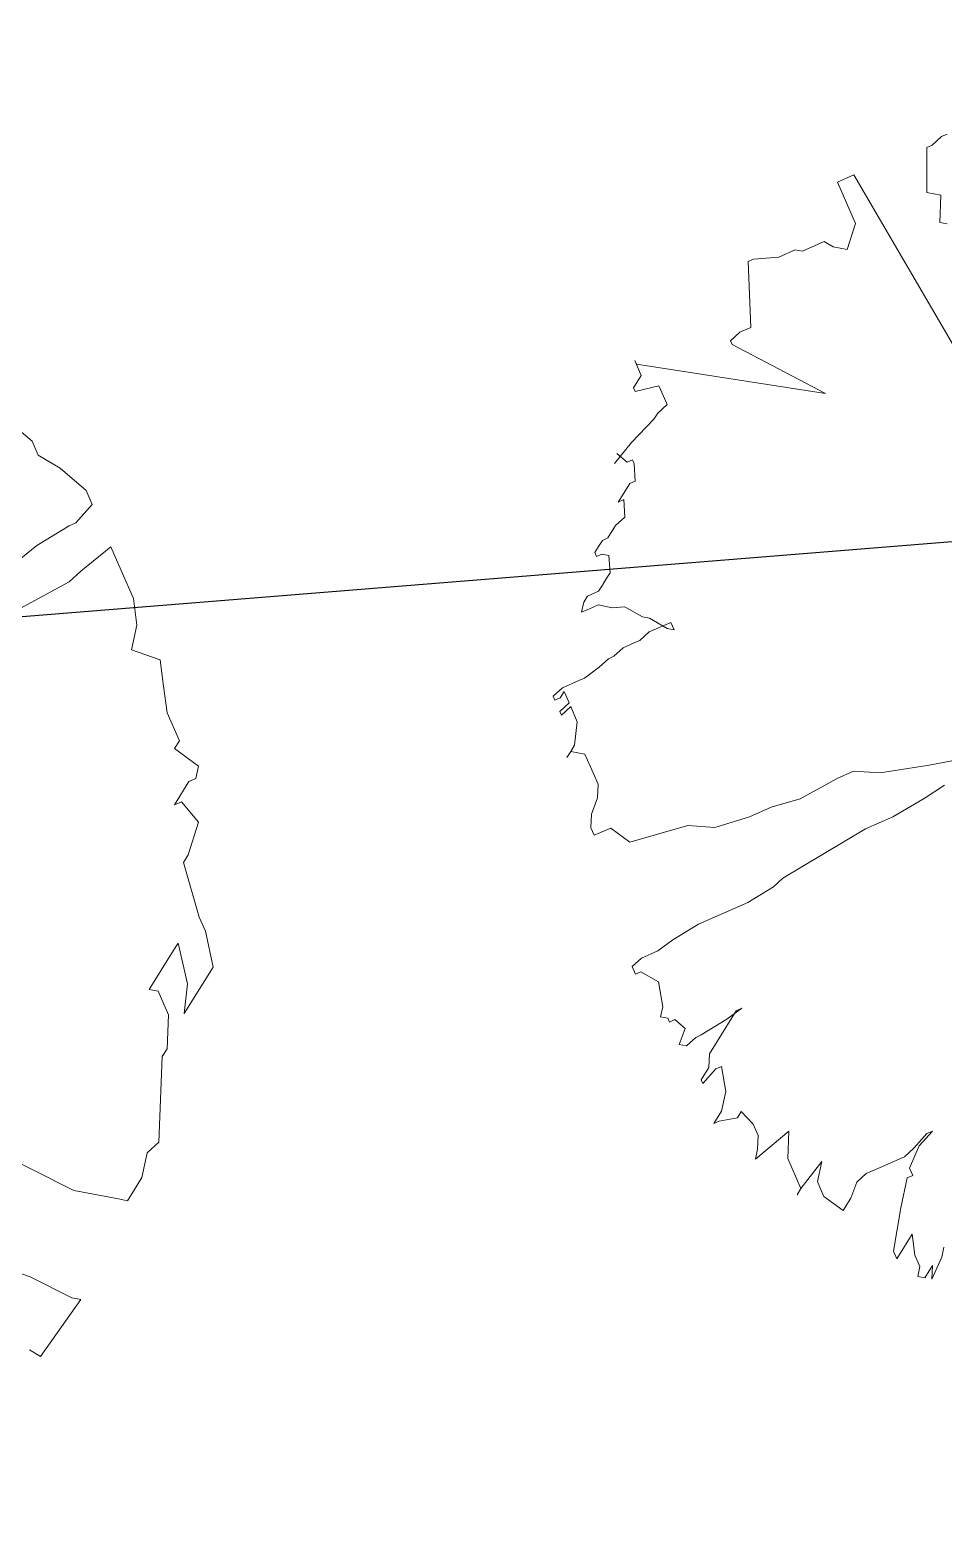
# Model space of a CAD drawing. Header units: millimetres. Extents: x 2342254 to 2635493, y 3886634 to 4043501.
# Drawn here: x 2415974 to 2417355, y 3937644 to 3939923 of the extents above; entities that cross this region are included whole.
import ezdxf

# ---------------------------------------------------------------- set-up
doc = ezdxf.new("R2010")
doc.units = ezdxf.units.MM
doc.header["$MEASUREMENT"] = 0
doc.layers.add('FANCE', color=25, linetype='Continuous')
doc.layers.add('greenery', color=82, linetype='Continuous', lineweight=5)

# ---------------------------------------------------------------- blocks, each defined once
blk = doc.blocks.new('tr-flat-8-flat-1-flat-1-flat-1')
at = {"layer": 'greenery', "color": 3, "ltscale": 5}
for p, q in [((473508, -1753102.1), (473490.4, -1753118.3)), ((473508, -1753102.1), (473490.4, -1753118.3)), ((473518.4, -1753097.6), (473508, -1753102.1)), ((473518.4, -1753097.6), (473508, -1753102.1)), ((473490.4, -1753118.3), (473480.1, -1753122.8)), ((473490.4, -1753118.3), (473480.1, -1753122.8)), ((473480.1, -1753122.8), (473480.1, -1753207.4)), ((473480.1, -1753122.8), (473480.1, -1753207.4)), ((473480.1, -1753122.8), (473480.1, -1753122.8)), ((473480.1, -1753122.8), (473480.1, -1753122.8)), ((473342.4, -1753174.5), (473311.4, -1753188.1)), ((473342.4, -1753174.5), (473311.4, -1753188.1)), ((473311.4, -1753188.1), (473345.6, -1753266.3)), ((473311.4, -1753188.1), (473345.6, -1753266.3)), ((473311.4, -1753188.1), (473311.4, -1753188.1)), ((473311.4, -1753188.1), (473311.4, -1753188.1)), ((473539.2, -1753511.8), (473342.4, -1753174.5)), ((473539.2, -1753511.8), (473342.4, -1753174.5)), ((473342.4, -1753174.5), (473342.4, -1753174.5)), ((473342.4, -1753174.5), (473342.4, -1753174.5)), ((473480.1, -1753207.4), (473507, -1753212.6)), ((473480.1, -1753207.4), (473507, -1753212.6)), ((473507, -1753212.6), (473505, -1753264.3)), ((473507, -1753212.6), (473505, -1753264.3)), ((473345.6, -1753266.3), (473330, -1753315.4)), ((473345.6, -1753266.3), (473330, -1753315.4)), ((473505, -1753264.3), (473518.4, -1753266.9)), ((473505, -1753264.3), (473518.4, -1753266.9)), ((473286.6, -1753300.5), (473245.2, -1753318.6)), ((473286.6, -1753300.5), (473245.2, -1753318.6)), ((473303.1, -1753310.2), (473286.6, -1753300.5)), ((473303.1, -1753310.2), (473286.6, -1753300.5)), ((473330, -1753315.4), (473303.1, -1753310.2)), ((473330, -1753315.4), (473303.1, -1753310.2)), ((473153.1, -1753333.5), (473142.7, -1753338)), ((473153.1, -1753333.5), (473142.7, -1753338)), ((473142.7, -1753338), (473147.9, -1753462.7)), ((473142.7, -1753338), (473147.9, -1753462.7)), ((473200.7, -1753329.6), (473153.1, -1753333.5)), ((473200.7, -1753329.6), (473153.1, -1753333.5)), ((473231.7, -1753316), (473200.7, -1753329.6)), ((473231.7, -1753316), (473200.7, -1753329.6)), ((473245.2, -1753318.6), (473231.7, -1753316)), ((473245.2, -1753318.6), (473231.7, -1753316)), ((473127.2, -1753471.8), (473109.6, -1753487.9)), ((473127.2, -1753471.8), (473109.6, -1753487.9)), ((473147.9, -1753462.7), (473127.2, -1753471.8)), ((473147.9, -1753462.7), (473127.2, -1753471.8)), ((473109.6, -1753487.9), (473112.7, -1753495)), ((473109.6, -1753487.9), (473112.7, -1753495)), ((473112.7, -1753495), (473288.7, -1753587.4)), ((473112.7, -1753495), (473288.7, -1753587.4)), ((472928.5, -1753524.8), (472940.9, -1753553.2)), ((472931.6, -1753531.9), (472928.5, -1753524.8)), ((472928.5, -1753524.8), (472940.9, -1753553.2)), ((472931.6, -1753531.9), (472928.5, -1753524.8)), ((473288.7, -1753587.4), (472931.6, -1753531.9)), ((473288.7, -1753587.4), (472931.6, -1753531.9)), ((472940.9, -1753553.2), (472926.4, -1753576.5)), ((472940.9, -1753553.2), (472926.4, -1753576.5)), ((472926.4, -1753576.5), (472929.5, -1753583.6)), ((472926.4, -1753576.5), (472929.5, -1753583.6)), ((472929.5, -1753583.6), (472974, -1753572.6)), ((472929.5, -1753583.6), (472974, -1753572.6)), ((472974, -1753572.6), (472977.1, -1753579.7)), ((472974, -1753572.6), (472977.1, -1753579.7)), ((472977.1, -1753579.7), (472989.6, -1753608.1)), ((472977.1, -1753579.7), (472989.6, -1753608.1)), ((472972, -1753624.3), (472964.7, -1753635.9)), ((472972, -1753624.3), (472964.7, -1753635.9)), ((472989.6, -1753608.1), (472972, -1753624.3)), ((472989.6, -1753608.1), (472972, -1753624.3)), ((472964.7, -1753635.9), (472922.3, -1753679.9)), ((472964.7, -1753635.9), (472922.3, -1753679.9)), ((472964.7, -1753635.9), (472964.7, -1753635.9)), ((472964.7, -1753635.9), (472964.7, -1753635.9)), ((472922.3, -1753679.9), (472890.2, -1753719.3)), ((472922.3, -1753679.9), (472890.2, -1753719.3)), ((472894.4, -1753700.5), (472914, -1753717.3)), ((472894.4, -1753700.5), (472914, -1753717.3)), ((472914, -1753717.3), (472924.4, -1753712.8)), ((472914, -1753717.3), (472924.4, -1753712.8)), ((472914, -1753717.3), (472914, -1753717.3)), ((472914, -1753717.3), (472914, -1753717.3)), ((472924.4, -1753712.8), (472927.5, -1753719.9)), ((472924.4, -1753712.8), (472924.4, -1753712.8)), ((472924.4, -1753712.8), (472927.5, -1753719.9)), ((472924.4, -1753712.8), (472924.4, -1753712.8)), ((472927.5, -1753719.9), (472929.6, -1753752.9)), ((472927.5, -1753719.9), (472929.6, -1753752.9)), ((472919.2, -1753757.4), (472904.7, -1753780.7)), ((472919.2, -1753757.4), (472904.7, -1753780.7)), ((472929.6, -1753752.9), (472919.2, -1753757.4)), ((472929.6, -1753752.9), (472919.2, -1753757.4)), ((472919.2, -1753757.4), (472919.2, -1753757.4)), ((472919.2, -1753757.4), (472919.2, -1753757.4)), ((472919.2, -1753757.4), (472919.2, -1753757.4)), ((472919.2, -1753757.4), (472919.2, -1753757.4)), ((472919.2, -1753757.4), (472919.2, -1753757.4)), ((472919.2, -1753757.4), (472919.2, -1753757.4)), ((472904.7, -1753780.7), (472897.5, -1753792.3)), ((472904.7, -1753780.7), (472897.5, -1753792.3)), ((472897.5, -1753792.3), (472907.8, -1753787.8)), ((472897.5, -1753792.3), (472907.8, -1753787.8)), ((472904.7, -1753780.7), (472904.7, -1753780.7)), ((472904.7, -1753780.7), (472904.7, -1753780.7)), ((472907.8, -1753787.8), (472909.9, -1753820.7)), ((472907.8, -1753787.8), (472909.9, -1753820.7)), ((472909.9, -1753820.7), (472892.3, -1753836.9)), ((472909.9, -1753820.7), (472892.3, -1753836.9)), ((472892.3, -1753836.9), (472877.8, -1753860.1)), ((472892.3, -1753836.9), (472877.8, -1753860.1)), ((472860.2, -1753876.3), (472853, -1753887.9)), ((472860.2, -1753876.3), (472853, -1753887.9)), ((472867.5, -1753864.7), (472860.2, -1753876.3)), ((472867.5, -1753864.7), (472860.2, -1753876.3)), ((472877.8, -1753860.1), (472867.5, -1753864.7)), ((472877.8, -1753860.1), (472867.5, -1753864.7)), ((472853, -1753887.9), (472856.1, -1753895)), ((472853, -1753887.9), (472856.1, -1753895)), ((472856.1, -1753895), (472866.5, -1753890.5)), ((472856.1, -1753895), (472866.5, -1753890.5)), ((472856.1, -1753895), (472856.1, -1753895)), ((472856.1, -1753895), (472856.1, -1753895)), ((472866.5, -1753890.5), (472879.9, -1753893.1)), ((472866.5, -1753890.5), (472866.5, -1753890.5)), ((472866.5, -1753890.5), (472879.9, -1753893.1)), ((472866.5, -1753890.5), (472866.5, -1753890.5)), ((472879.9, -1753893.1), (472882, -1753926.1)), ((472879.9, -1753893.1), (472882, -1753926.1)), ((472874.8, -1753937.7), (472867.5, -1753949.3)), ((472874.8, -1753937.7), (472867.5, -1753949.3)), ((472882, -1753926.1), (472874.8, -1753937.7)), ((472882, -1753926.1), (472874.8, -1753937.7)), ((472882, -1753926.1), (472882, -1753926.1)), ((472882, -1753926.1), (472882, -1753926.1)), ((472860.3, -1753961), (472839.6, -1753970)), ((472860.3, -1753961), (472839.6, -1753970)), ((472867.5, -1753949.3), (472860.3, -1753961)), ((472867.5, -1753949.3), (472860.3, -1753961)), ((472832.3, -1753981.6), (472828.2, -1754000.4)), ((472832.3, -1753981.6), (472828.2, -1754000.4)), ((472839.6, -1753970), (472832.3, -1753981.6)), ((472839.6, -1753970), (472832.3, -1753981.6)), ((472832.3, -1753981.6), (472832.3, -1753981.6)), ((472832.3, -1753981.6), (472832.3, -1753981.6)), ((472838.5, -1753995.9), (472848.9, -1753991.3)), ((472838.5, -1753995.9), (472848.9, -1753991.3)), ((472848.9, -1753991.3), (472859.2, -1753986.8)), ((472848.9, -1753991.3), (472859.2, -1753986.8)), ((472848.9, -1753991.3), (472848.9, -1753991.3)), ((472848.9, -1753991.3), (472848.9, -1753991.3)), ((472859.2, -1753986.8), (472886.2, -1753992)), ((472859.2, -1753986.8), (472886.2, -1753992)), ((472886.2, -1753992), (472910, -1753990)), ((472886.2, -1753992), (472910, -1753990)), ((472910, -1753990), (472926.5, -1753999.7)), ((472910, -1753990), (472926.5, -1753999.7)), ((472828.2, -1754000.4), (472838.5, -1753995.9)), ((472828.2, -1754000.4), (472838.5, -1753995.9)), ((472926.5, -1753999.7), (472943.1, -1754009.4)), ((472926.5, -1753999.7), (472943.1, -1754009.4)), ((472943.1, -1754009.4), (472956.5, -1754012)), ((472943.1, -1754009.4), (472956.5, -1754012)), ((472996.9, -1754019.7), (472955.5, -1754037.8)), ((472996.9, -1754019.7), (472955.5, -1754037.8)), ((472956.5, -1754012), (472989.7, -1754031.4)), ((472956.5, -1754012), (472989.7, -1754031.4)), ((472996.9, -1754019.7), (472996.9, -1754019.7)), ((473003.1, -1754034), (472996.9, -1754019.7)), ((472996.9, -1754019.7), (472996.9, -1754019.7)), ((473003.1, -1754034), (472996.9, -1754019.7)), ((472955.5, -1754037.8), (472937.9, -1754054)), ((472955.5, -1754037.8), (472937.9, -1754054)), ((472989.7, -1754031.4), (473003.1, -1754034)), ((472989.7, -1754031.4), (473003.1, -1754034)), ((472906.9, -1754067.6), (472889.3, -1754083.7)), ((472906.9, -1754067.6), (472889.3, -1754083.7)), ((472927.6, -1754058.5), (472906.9, -1754067.6)), ((472927.6, -1754058.5), (472906.9, -1754067.6)), ((472937.9, -1754054), (472927.6, -1754058.5)), ((472937.9, -1754054), (472927.6, -1754058.5)), ((472927.6, -1754058.5), (472927.6, -1754058.5)), ((472927.6, -1754058.5), (472927.6, -1754058.5)), ((472861.3, -1754104.4), (472833.4, -1754125.1)), ((472861.3, -1754104.4), (472833.4, -1754125.1)), ((472878.9, -1754088.3), (472861.3, -1754104.4)), ((472878.9, -1754088.3), (472861.3, -1754104.4)), ((472889.3, -1754083.7), (472878.9, -1754088.3)), ((472889.3, -1754083.7), (472878.9, -1754088.3)), ((472823, -1754129.6), (472792, -1754143.2)), ((472823, -1754129.6), (472792, -1754143.2)), ((472833.4, -1754125.1), (472823, -1754129.6)), ((472833.4, -1754125.1), (472823, -1754129.6)), ((472792, -1754143.2), (472774.4, -1754159.3)), ((472792, -1754143.2), (472774.4, -1754159.3)), ((472774.4, -1754159.3), (472777.5, -1754166.4)), ((472774.4, -1754159.3), (472777.5, -1754166.4)), ((472777.5, -1754166.4), (472787.9, -1754161.9)), ((472777.5, -1754166.4), (472787.9, -1754161.9)), ((472787.9, -1754161.9), (472795.1, -1754150.3)), ((472787.9, -1754161.9), (472795.1, -1754150.3)), ((472795.1, -1754150.3), (472798.2, -1754157.4)), ((472795.1, -1754150.3), (472798.2, -1754157.4)), ((472798.2, -1754157.4), (472804.4, -1754171.6)), ((472798.2, -1754157.4), (472804.4, -1754171.6)), ((472804.4, -1754171.6), (472786.8, -1754187.8)), ((472804.4, -1754171.6), (472786.8, -1754187.8)), ((472786.8, -1754187.8), (472789.9, -1754194.9)), ((472786.8, -1754187.8), (472789.9, -1754194.9)), ((472789.9, -1754194.9), (472807.5, -1754178.7)), ((472789.9, -1754194.9), (472807.5, -1754178.7)), ((472807.5, -1754178.7), (472820, -1754207.2)), ((472807.5, -1754178.7), (472820, -1754207.2)), ((472820, -1754207.2), (472814.8, -1754251.7)), ((472820, -1754207.2), (472814.8, -1754251.7)), ((472814.8, -1754251.7), (472807.5, -1754263.4)), ((472814.8, -1754251.7), (472807.5, -1754263.4)), ((472800.3, -1754275), (472807.5, -1754263.4)), ((472807.5, -1754263.4), (472800.3, -1754275)), ((472800.3, -1754275), (472807.5, -1754263.4)), ((472807.5, -1754263.4), (472800.3, -1754275)), ((472807.5, -1754263.4), (472834.5, -1754268.5)), ((472807.5, -1754263.4), (472834.5, -1754268.5)), ((472834.5, -1754268.5), (472850, -1754304.1)), ((472834.5, -1754268.5), (472850, -1754304.1)), ((473484.5, -1754289.2), (473587, -1754269.8)), ((473484.5, -1754289.2), (473587, -1754269.8)), ((472850, -1754304.1), (472859.3, -1754325.4)), ((472850, -1754304.1), (472859.3, -1754325.4)), ((473310.6, -1754314.4), (473341.7, -1754300.8)), ((473310.6, -1754314.4), (473341.7, -1754300.8)), ((473341.7, -1754300.8), (473392.4, -1754304)), ((473341.7, -1754300.8), (473392.4, -1754304)), ((473392.4, -1754304), (473484.5, -1754289.2)), ((473392.4, -1754304), (473484.5, -1754289.2)), ((472859.3, -1754325.4), (472858.3, -1754351.2)), ((472859.3, -1754325.4), (472858.3, -1754351.2)), ((473241.3, -1754353.2), (473310.6, -1754314.4)), ((473241.3, -1754353.2), (473310.6, -1754314.4)), ((473513.5, -1754327.3), (473475.2, -1754352.5)), ((473513.5, -1754327.3), (473475.2, -1754352.5)), ((472858.3, -1754351.2), (472846.9, -1754381.6)), ((472858.3, -1754351.2), (472846.9, -1754381.6)), ((473186.4, -1754368.7), (473241.3, -1754353.2)), ((473186.4, -1754368.7), (473241.3, -1754353.2)), ((473475.2, -1754352.5), (473416.2, -1754386.7)), ((473475.2, -1754352.5), (473416.2, -1754386.7)), ((472846.9, -1754381.6), (472845.9, -1754407.5)), ((472846.9, -1754381.6), (472845.9, -1754407.5)), ((472846.9, -1754381.6), (472846.9, -1754381.6)), ((472846.9, -1754381.6), (472846.9, -1754381.6)), ((473079.8, -1754406.8), (473145, -1754386.8)), ((473079.8, -1754406.8), (473145, -1754386.8)), ((473145, -1754386.8), (473186.4, -1754368.7)), ((473145, -1754386.8), (473186.4, -1754368.7)), ((473416.2, -1754386.7), (473364.5, -1754409.4)), ((473416.2, -1754386.7), (473364.5, -1754409.4)), ((472845.9, -1754407.5), (472852.1, -1754421.7)), ((472845.9, -1754407.5), (472845.9, -1754407.5)), ((472845.9, -1754407.5), (472852.1, -1754421.7)), ((472845.9, -1754407.5), (472845.9, -1754407.5)), ((472852.1, -1754421.7), (472883.1, -1754408.1)), ((472852.1, -1754421.7), (472883.1, -1754408.1)), ((472852.1, -1754421.7), (472852.1, -1754421.7)), ((472852.1, -1754421.7), (472852.1, -1754421.7)), ((472883.1, -1754408.1), (472919.4, -1754434.6)), ((472883.1, -1754408.1), (472919.4, -1754434.6)), ((472919.4, -1754434.6), (472974.2, -1754419.1)), ((472919.4, -1754434.6), (472974.2, -1754419.1)), ((472974.2, -1754419.1), (473029.1, -1754403.6)), ((472974.2, -1754419.1), (473029.1, -1754403.6)), ((473029.1, -1754403.6), (473079.8, -1754406.8)), ((473029.1, -1754403.6), (473079.8, -1754406.8)), ((473364.5, -1754409.4), (473208.2, -1754503.1)), ((473364.5, -1754409.4), (473208.2, -1754503.1)), ((473208.2, -1754503.1), (473190.6, -1754519.2)), ((473208.2, -1754503.1), (473190.6, -1754519.2)), ((473190.6, -1754519.2), (473142, -1754549)), ((473190.6, -1754519.2), (473142, -1754549)), ((473142, -1754549), (473048.8, -1754589.7)), ((473142, -1754549), (473048.8, -1754589.7)), ((473048.8, -1754589.7), (473000.2, -1754619.4)), ((473048.8, -1754589.7), (473000.2, -1754619.4)), ((473000.2, -1754619.4), (472972.2, -1754640.1)), ((473000.2, -1754619.4), (472972.2, -1754640.1)), ((472972.2, -1754640.1), (472941.2, -1754653.7)), ((472972.2, -1754640.1), (472941.2, -1754653.7)), ((472941.2, -1754653.7), (472923.6, -1754669.8)), ((472941.2, -1754653.7), (472923.6, -1754669.8)), ((472923.6, -1754669.8), (472929.8, -1754684)), ((472923.6, -1754669.8), (472923.6, -1754669.8)), ((472923.6, -1754669.8), (472929.8, -1754684)), ((472923.6, -1754669.8), (472923.6, -1754669.8)), ((472929.8, -1754684), (472940.1, -1754679.5)), ((472929.8, -1754684), (472940.1, -1754679.5)), ((472940.1, -1754679.5), (472973.3, -1754698.9)), ((472940.1, -1754679.5), (472940.1, -1754679.5)), ((472940.1, -1754679.5), (472973.3, -1754698.9)), ((472940.1, -1754679.5), (472940.1, -1754679.5)), ((472973.3, -1754698.9), (472981.6, -1754746.1)), ((472973.3, -1754698.9), (472981.6, -1754746.1)), ((472981.6, -1754746.1), (472977.4, -1754764.8)), ((472981.6, -1754746.1), (472977.4, -1754764.8)), ((473120.3, -1754753.1), (473084, -1754811.3)), ((473120.3, -1754753.1), (473084, -1754811.3)), ((473102.7, -1754769.3), (473130.6, -1754748.6)), ((473102.7, -1754769.3), (473130.6, -1754748.6)), ((473130.6, -1754748.6), (473120.3, -1754753.1)), ((473130.6, -1754748.6), (473120.3, -1754753.1)), ((472977.4, -1754764.8), (472990.9, -1754767.4)), ((472977.4, -1754764.8), (472977.4, -1754764.8)), ((472977.4, -1754764.8), (472990.9, -1754767.4)), ((472977.4, -1754764.8), (472977.4, -1754764.8)), ((472990.9, -1754767.4), (472994, -1754774.5)), ((472990.9, -1754767.4), (472994, -1754774.5)), ((472994, -1754774.5), (473004.3, -1754770)), ((472994, -1754774.5), (473004.3, -1754770)), ((473004.3, -1754770), (473024, -1754786.8)), ((473004.3, -1754770), (473024, -1754786.8)), ((473024, -1754786.8), (473012.6, -1754817.1)), ((473024, -1754786.8), (473012.6, -1754817.1)), ((473054, -1754799), (473102.7, -1754769.3)), ((473054, -1754799), (473102.7, -1754769.3)), ((473012.6, -1754817.1), (473026.1, -1754819.7)), ((473012.6, -1754817.1), (473026.1, -1754819.7)), ((473026.1, -1754819.7), (473043.7, -1754803.6)), ((473026.1, -1754819.7), (473043.7, -1754803.6)), ((473043.7, -1754803.6), (473054, -1754799)), ((473043.7, -1754803.6), (473054, -1754799)), ((473084, -1754811.3), (473069.6, -1754834.6)), ((473084, -1754811.3), (473069.6, -1754834.6)), ((473069.6, -1754834.6), (473068.5, -1754860.4)), ((473069.6, -1754834.6), (473068.5, -1754860.4)), ((473068.5, -1754860.4), (473054, -1754883.7)), ((473068.5, -1754860.4), (473054, -1754883.7)), ((473057.2, -1754890.8), (473082, -1754863)), ((473057.2, -1754890.8), (473082, -1754863)), ((473082, -1754863), (473092.3, -1754858.5)), ((473082, -1754863), (473092.3, -1754858.5)), ((473092.3, -1754858.5), (473100.6, -1754905.7)), ((473092.3, -1754858.5), (473100.6, -1754905.7)), ((473054, -1754883.7), (473057.2, -1754890.8)), ((473054, -1754883.7), (473057.2, -1754890.8)), ((473100.6, -1754905.7), (473092.4, -1754943.1)), ((473100.6, -1754905.7), (473092.4, -1754943.1)), ((473092.4, -1754943.1), (473077.9, -1754966.4)), ((473092.4, -1754943.1), (473077.9, -1754966.4)), ((473077.9, -1754966.4), (473088.2, -1754961.9)), ((473077.9, -1754966.4), (473088.2, -1754961.9)), ((473088.2, -1754961.9), (473122.4, -1754955.4)), ((473088.2, -1754961.9), (473122.4, -1754955.4)), ((473122.4, -1754955.4), (473129.6, -1754943.8)), ((473122.4, -1754955.4), (473129.6, -1754943.8)), ((473129.6, -1754943.8), (473152.4, -1754967.7)), ((473129.6, -1754943.8), (473152.4, -1754967.7)), ((473152.4, -1754967.7), (473161.7, -1754989)), ((473152.4, -1754967.7), (473161.7, -1754989)), ((473156.6, -1755033.6), (473219.7, -1754980.6)), ((473156.6, -1755033.6), (473219.7, -1754980.6)), ((473161.7, -1754989), (473160.7, -1755014.8)), ((473161.7, -1754989), (473160.7, -1755014.8)), ((473219.7, -1754980.6), (473217.6, -1755032.3)), ((473219.7, -1754980.6), (473217.6, -1755032.3)), ((473455.7, -1755012.9), (473480.5, -1754985.1)), ((473455.7, -1755012.9), (473480.5, -1754985.1)), ((473490.9, -1754980.6), (473466, -1755008.4)), ((473490.9, -1754980.6), (473466, -1755008.4)), ((473480.5, -1754985.1), (473490.9, -1754980.6)), ((473480.5, -1754985.1), (473490.9, -1754980.6)), ((473160.7, -1755014.8), (473156.6, -1755033.6)), ((473160.7, -1755014.8), (473156.6, -1755033.6)), ((473438.1, -1755029), (473455.7, -1755012.9)), ((473438.1, -1755029), (473455.7, -1755012.9)), ((473466, -1755008.4), (473447.4, -1755050.4)), ((473466, -1755008.4), (473447.4, -1755050.4)), ((473455.7, -1755012.9), (473455.7, -1755012.9)), ((473455.7, -1755012.9), (473455.7, -1755012.9)), ((473217.6, -1755032.3), (473242.5, -1755089.2)), ((473217.6, -1755032.3), (473242.5, -1755089.2)), ((473242.5, -1755089.2), (473281.8, -1755038.1)), ((473242.5, -1755089.2), (473281.8, -1755038.1)), ((473281.8, -1755038.1), (473273.5, -1755075.6)), ((473281.8, -1755038.1), (473273.5, -1755075.6)), ((473365.7, -1755060.7), (473396.7, -1755047.1)), ((473365.7, -1755060.7), (473396.7, -1755047.1)), ((473396.7, -1755047.1), (473427.8, -1755033.6)), ((473396.7, -1755047.1), (473427.8, -1755033.6)), ((473427.8, -1755033.6), (473438.1, -1755029)), ((473427.8, -1755033.6), (473438.1, -1755029)), ((473273.5, -1755075.6), (473279.7, -1755089.8)), ((473273.5, -1755075.6), (473279.7, -1755089.8)), ((473336.7, -1755107.2), (473348.1, -1755076.9)), ((473336.7, -1755107.2), (473348.1, -1755076.9)), ((473348.1, -1755076.9), (473365.7, -1755060.7)), ((473348.1, -1755076.9), (473365.7, -1755060.7)), ((473443.3, -1755069.1), (473430.9, -1755125.3)), ((473443.3, -1755069.1), (473430.9, -1755125.3)), ((473453.6, -1755064.6), (473443.3, -1755069.1)), ((473453.6, -1755064.6), (473443.3, -1755069.1)), ((473447.4, -1755050.4), (473453.6, -1755064.6)), ((473447.4, -1755050.4), (473453.6, -1755064.6)), ((473235.2, -1755100.8), (473242.5, -1755089.2)), ((473242.5, -1755089.2), (473235.2, -1755100.8)), ((473235.2, -1755100.8), (473242.5, -1755089.2)), ((473242.5, -1755089.2), (473235.2, -1755100.8)), ((473279.7, -1755089.8), (473286, -1755104)), ((473279.7, -1755089.8), (473286, -1755104)), ((473286, -1755104), (473322.2, -1755130.5)), ((473286, -1755104), (473322.2, -1755130.5)), ((473322.2, -1755130.5), (473329.4, -1755118.9)), ((473322.2, -1755130.5), (473329.4, -1755118.9)), ((473329.4, -1755118.9), (473336.7, -1755107.2)), ((473329.4, -1755118.9), (473336.7, -1755107.2)), ((473430.9, -1755125.3), (473417.4, -1755207.4)), ((473430.9, -1755125.3), (473417.4, -1755207.4)), ((473430.9, -1755125.3), (473430.9, -1755125.3)), ((473430.9, -1755125.3), (473430.9, -1755125.3)), ((473423.7, -1755221.6), (473452.6, -1755175.1)), ((473423.7, -1755221.6), (473452.6, -1755175.1)), ((473452.6, -1755175.1), (473457.8, -1755215.1)), ((473452.6, -1755175.1), (473452.6, -1755175.1)), ((473452.6, -1755175.1), (473457.8, -1755215.1)), ((473452.6, -1755175.1), (473452.6, -1755175.1)), ((473417.4, -1755207.4), (473423.7, -1755221.6)), ((473417.4, -1755207.4), (473423.7, -1755221.6)), ((473457.8, -1755215.1), (473467.1, -1755236.5)), ((473457.8, -1755215.1), (473467.1, -1755236.5)), ((473489.9, -1755260.4), (473508.5, -1755218.4)), ((473489.9, -1755260.4), (473508.5, -1755218.4)), ((473508.5, -1755218.4), (473512.7, -1755199.6)), ((473508.5, -1755218.4), (473512.7, -1755199.6)), ((473423.7, -1755221.6), (473423.7, -1755221.6)), ((473423.7, -1755221.6), (473423.7, -1755221.6)), ((473467.1, -1755236.5), (473463, -1755255.2)), ((473467.1, -1755236.5), (473463, -1755255.2)), ((473476.5, -1755257.8), (473490.9, -1755234.5)), ((473476.5, -1755257.8), (473490.9, -1755234.5)), ((473490.9, -1755234.5), (473489.9, -1755260.4)), ((473490.9, -1755234.5), (473489.9, -1755260.4)), ((473463, -1755255.2), (473476.5, -1755257.8)), ((473463, -1755255.2), (473476.5, -1755257.8))]:
    blk.add_line(p, q, dxfattribs=at)
blk = doc.blocks.new('tr-flat-10-flat-1-flat-1-flat-1')
at = {"layer": 'greenery', "color": 3, "ltscale": 5}
for p, q in [((474908.6, -1753514.2), (474889, -1753497.4)), ((474908.6, -1753514.2), (474889, -1753497.4)), ((474917.9, -1753535.6), (474908.6, -1753514.2)), ((474917.9, -1753535.6), (474908.6, -1753514.2)), ((474951.1, -1753555), (474917.9, -1753535.6)), ((474951.1, -1753555), (474917.9, -1753535.6)), ((474990.4, -1753588.6), (474951.1, -1753555)), ((474990.4, -1753588.6), (474951.1, -1753555)), ((474999.7, -1753609.9), (474990.4, -1753588.6)), ((474999.7, -1753609.9), (474990.4, -1753588.6)), ((474974.9, -1753637.7), (474999.7, -1753609.9)), ((474974.9, -1753637.7), (474999.7, -1753609.9)), ((474915.9, -1753671.9), (474964.6, -1753642.2)), ((474915.9, -1753671.9), (474964.6, -1753642.2)), ((474964.6, -1753642.2), (474974.9, -1753637.7)), ((474964.6, -1753642.2), (474974.9, -1753637.7)), ((474870.4, -1753708.8), (474915.9, -1753671.9)), ((474870.4, -1753708.8), (474915.9, -1753671.9)), ((475027.7, -1753673.8), (474982.2, -1753710.7)), ((475027.7, -1753673.8), (474982.2, -1753710.7)), ((475043.2, -1753709.4), (475027.7, -1753673.8)), ((475043.2, -1753709.4), (475027.7, -1753673.8)), ((474982.2, -1753710.7), (474964.6, -1753726.8)), ((474982.2, -1753710.7), (474964.6, -1753726.8)), ((475061.9, -1753752), (475043.2, -1753709.4)), ((475061.9, -1753752), (475043.2, -1753709.4)), ((474964.6, -1753726.8), (474884.9, -1753770.1)), ((474964.6, -1753726.8), (474884.9, -1753770.1)), ((475067.1, -1753792.1), (475061.9, -1753752)), ((475067.1, -1753792.1), (475061.9, -1753752)), ((475058.8, -1753829.6), (475067.1, -1753792.1)), ((475058.8, -1753829.6), (475067.1, -1753792.1)), ((475102.3, -1753844.4), (475058.8, -1753829.6)), ((475102.3, -1753844.4), (475058.8, -1753829.6)), ((475107.5, -1753884.5), (475102.3, -1753844.4)), ((475107.5, -1753884.5), (475102.3, -1753844.4)), ((475112.6, -1753924.6), (475107.5, -1753884.5)), ((475112.6, -1753924.6), (475107.5, -1753884.5)), ((475131.3, -1753967.2), (475112.6, -1753924.6)), ((475131.3, -1753967.2), (475112.6, -1753924.6)), ((475124, -1753978.8), (475131.3, -1753967.2)), ((475124, -1753978.8), (475131.3, -1753967.2)), ((475160.3, -1754005.3), (475124, -1753978.8)), ((475160.3, -1754005.3), (475124, -1753978.8)), ((475156.1, -1754024.1), (475160.3, -1754005.3)), ((475156.1, -1754024.1), (475160.3, -1754005.3)), ((475124.1, -1754063.5), (475145.8, -1754028.6)), ((475124.1, -1754063.5), (475145.8, -1754028.6)), ((475145.8, -1754028.6), (475156.1, -1754024.1)), ((475145.8, -1754028.6), (475156.1, -1754024.1)), ((475134.4, -1754059), (475124.1, -1754063.5)), ((475134.4, -1754059), (475124.1, -1754063.5)), ((475160.3, -1754090), (475134.4, -1754059)), ((475160.3, -1754090), (475134.4, -1754059)), ((475144.8, -1754139.1), (475160.3, -1754090)), ((475144.8, -1754139.1), (475160.3, -1754090)), ((475160.3, -1754090), (475160.3, -1754090)), ((475160.3, -1754090), (475160.3, -1754090)), ((475160.3, -1754090), (475160.3, -1754090)), ((475160.3, -1754090), (475160.3, -1754090)), ((475137.5, -1754150.7), (475144.8, -1754139.1)), ((475137.5, -1754150.7), (475144.8, -1754139.1)), ((475137.5, -1754150.7), (475137.5, -1754150.7)), ((475161.4, -1754233.4), (475137.5, -1754150.7)), ((475137.5, -1754150.7), (475137.5, -1754150.7)), ((475161.4, -1754233.4), (475137.5, -1754150.7)), ((475170.7, -1754254.7), (475161.4, -1754233.4)), ((475170.7, -1754254.7), (475161.4, -1754233.4)), ((475182.1, -1754309), (475170.7, -1754254.7)), ((475182.1, -1754309), (475170.7, -1754254.7)), ((475085.8, -1754342.6), (475122, -1754284.5)), ((475085.8, -1754342.6), (475122, -1754284.5)), ((475122, -1754284.5), (475129.3, -1754272.8)), ((475122, -1754284.5), (475129.3, -1754272.8)), ((475129.3, -1754272.8), (475143.8, -1754334.2)), ((475129.3, -1754272.8), (475143.8, -1754334.2)), ((475138.6, -1754378.8), (475182.1, -1754309)), ((475138.6, -1754378.8), (475182.1, -1754309)), ((475143.8, -1754334.2), (475138.6, -1754378.8)), ((475143.8, -1754334.2), (475138.6, -1754378.8)), ((475099.3, -1754345.2), (475085.8, -1754342.6)), ((475099.3, -1754345.2), (475085.8, -1754342.6)), ((475114.8, -1754380.8), (475099.3, -1754345.2)), ((475114.8, -1754380.8), (475099.3, -1754345.2)), ((475112.8, -1754432.5), (475114.8, -1754380.8)), ((475112.8, -1754432.5), (475114.8, -1754380.8)), ((475103.5, -1754495.8), (475105.5, -1754444.1)), ((475103.5, -1754495.8), (475105.5, -1754444.1)), ((475105.5, -1754444.1), (475112.8, -1754432.5)), ((475105.5, -1754444.1), (475112.8, -1754432.5)), ((475100.4, -1754573.3), (475103.5, -1754495.8)), ((475100.4, -1754573.3), (475103.5, -1754495.8)), ((475103.5, -1754495.8), (475103.5, -1754495.8)), ((475103.5, -1754495.8), (475103.5, -1754495.8)), ((474799.2, -1754561.1), (474908.9, -1754614.7)), ((474799.2, -1754561.1), (474908.9, -1754614.7)), ((475082.8, -1754589.5), (475100.4, -1754573.3)), ((475082.8, -1754589.5), (475100.4, -1754573.3)), ((475074.5, -1754627), (475082.8, -1754589.5)), ((475074.5, -1754627), (475082.8, -1754589.5)), ((475082.8, -1754589.5), (475082.8, -1754589.5)), ((475082.8, -1754589.5), (475082.8, -1754589.5)), ((475082.8, -1754589.5), (475082.8, -1754589.5)), ((475082.8, -1754589.5), (475082.8, -1754589.5)), ((474908.9, -1754614.7), (474972, -1754646.4)), ((474908.9, -1754614.7), (474972, -1754646.4)), ((475067.3, -1754638.6), (475074.5, -1754627)), ((475067.3, -1754638.6), (475074.5, -1754627)), ((474972, -1754646.4), (474998.9, -1754651.5)), ((474972, -1754646.4), (474998.9, -1754651.5)), ((474998.9, -1754651.5), (475039.3, -1754659.3)), ((474998.9, -1754651.5), (475039.3, -1754659.3)), ((475052.8, -1754661.9), (475067.3, -1754638.6)), ((475052.8, -1754661.9), (475067.3, -1754638.6)), ((475039.3, -1754659.3), (475052.8, -1754661.9)), ((475039.3, -1754659.3), (475039.3, -1754659.3)), ((475039.3, -1754659.3), (475052.8, -1754661.9)), ((475039.3, -1754659.3), (475039.3, -1754659.3)), ((474905.8, -1754776.9), (474862.3, -1754762)), ((474905.8, -1754776.9), (474862.3, -1754762)), ((474969, -1754808.5), (474905.8, -1754776.9)), ((474969, -1754808.5), (474905.8, -1754776.9)), ((474921.4, -1754897.1), (474982.4, -1754811.1)), ((474921.4, -1754897.1), (474982.4, -1754811.1)), ((474982.4, -1754811.1), (474969, -1754808.5)), ((474982.4, -1754811.1), (474969, -1754808.5)), ((474904.8, -1754887.4), (474921.4, -1754897.1)), ((474904.8, -1754887.4), (474921.4, -1754897.1))]:
    blk.add_line(p, q, dxfattribs=at)

msp = doc.modelspace()

# ---------------------------------------------------------------- linework, layer by layer
at = {"layer": 'FANCE'}
msp.add_lwpolyline([(2462093.6, 3973275.8), (2464082.1, 3984232), (2464448.1, 3993384), (2464074.9, 4001991.1), (2464074.9, 4006605.8), (2464472.8, 4012176.8), (2465513.6, 4015311.4), (2432619.1, 4013927.2), (2397160.9, 4017506.7), (2379497.3, 3922435.1), (2375276.9, 3899553.8), (2386696.4, 3896127.9), (2391484.9, 3937057.5), (2444308.7, 3941328.2), (2450306.3, 3940808), (2441497.1, 3974903.2), (2449790.1, 3977152.9), (2450551.8, 3970678.9)], close=True, dxfattribs=at)

# ---------------------------------------------------------------- block references
at = {"ltscale": 5, "xscale": 0.8, "yscale": 0.8, "zscale": 0.8}
msp.add_blockref('tr-flat-8-flat-1-flat-1-flat-1', (2038544.6, 5342243.4), dxfattribs=at)
at = {"ltscale": 5}
msp.add_blockref('tr-flat-10-flat-1-flat-1-flat-1', (1941068, 5692815.7), dxfattribs=at)

doc.saveas('drawing.dxf')
